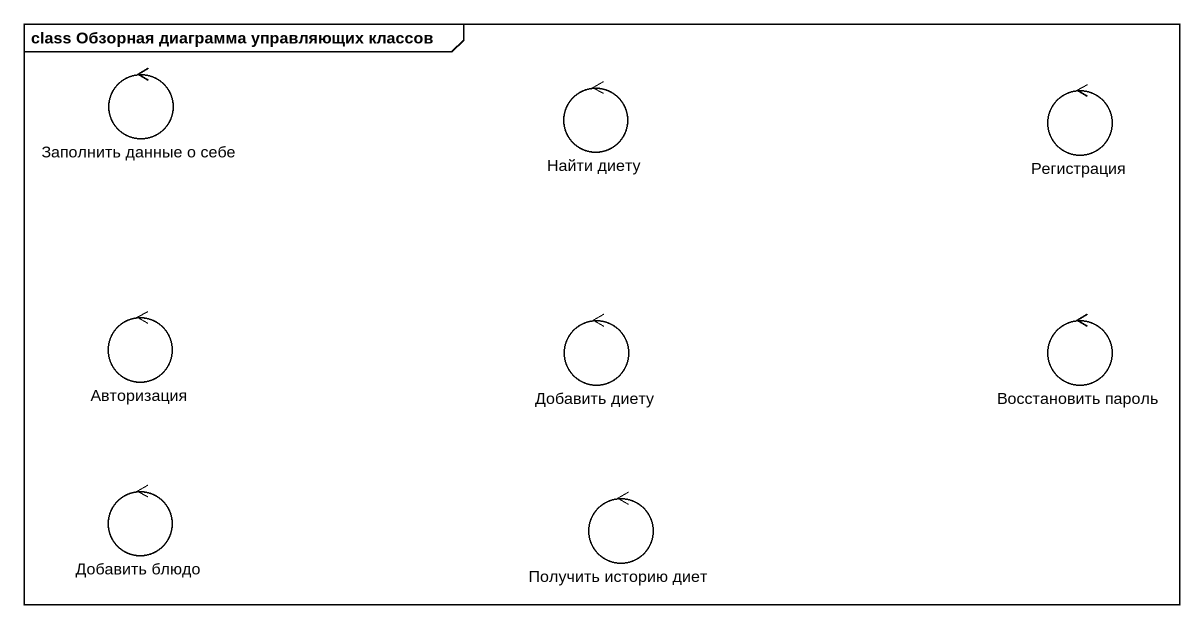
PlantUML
@startuml
mainframe class Обзорная диаграмма управляющих классов
control "Заполнить данные о себе" as Заполнить_данные_о_себе
control "Найти диету" as Найти_диету
control Регистрация
control Авторизация
control "Добавить диету" as Добавить_диету
control "Восстановить пароль" as Восстановить_пароль
control "Добавить блюдо" as Добавить_блюдо
control "Получить историю диет" as Получить_историю_диет
@enduml
